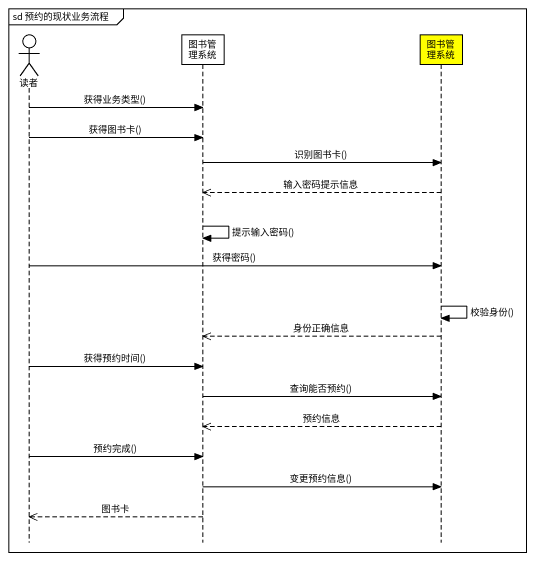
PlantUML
@startuml
mainframe sd 预约的现状业务流程
hide footbox
actor 读者
participant 图书管理系统
participant "图书管理系统" as 图书管理系统_2 #FFFF00

读者 -> 图书管理系统 : 获得业务类型()
读者 -> 图书管理系统 : 获得图书卡()
图书管理系统 -> 图书管理系统_2 : 识别图书卡()
图书管理系统_2 -->> 图书管理系统 : 输入密码提示信息
图书管理系统 -> 图书管理系统 : 提示输入密码()
读者 -> 图书管理系统_2 : 获得密码()
图书管理系统_2 -> 图书管理系统_2 : 校验身份()
图书管理系统_2 -->> 图书管理系统 : 身份正确信息
读者 -> 图书管理系统 : 获得预约时间()
图书管理系统 -> 图书管理系统_2 : 查询能否预约()
图书管理系统_2 -->> 图书管理系统 : 预约信息
读者 -> 图书管理系统 : 预约完成()
图书管理系统 -> 图书管理系统_2 : 变更预约信息()
图书管理系统 -->> 读者 : 图书卡
@enduml
